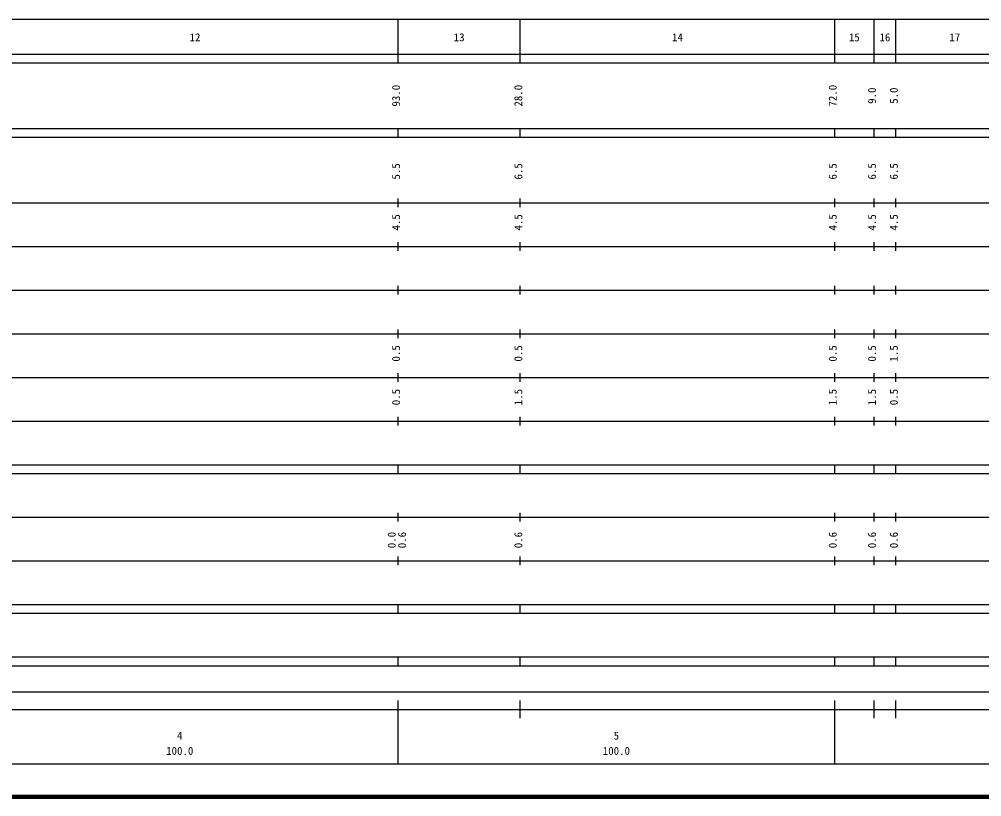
# Model space of a CAD drawing. Units: millimetres on the paper, enlarged 1000 times. Extents: x 40000 to 680000, y 20000 to 380000.
# Drawn here: x 281248 to 501671, y 20000 to 198000 of the extents above; entities that cross this region are included whole.
import ezdxf
from ezdxf.enums import TextEntityAlignment as Align

# ---------------------------------------------------------------- set-up
doc = ezdxf.new("R2010")
doc.units = ezdxf.units.MM
doc.header["$LTSCALE"] = 1000
doc.layers.add('M-TTL', color=2, linetype='Continuous', lineweight=140)
doc.layers.add('M-TTL-BAND', color=7, linetype='Continuous', lineweight=25)
doc.styles.add('ＭＳ ゴシック', font='')
doc.styles.get('ＭＳ ゴシック').set_extended_font_data('MS Gothic')

msp = doc.modelspace()

# ---------------------------------------------------------------- linework, layer by layer
at = {"layer": 'M-TTL'}
msp.add_line((40000, 20000), (680000, 20000), dxfattribs=at)
at = {"layer": 'M-TTL-BAND'}
for p, q in [((68000, 198000), (579000, 198000)), ((368000, 188000), (368000, 198000)), ((396000, 188000), (396000, 198000)), ((468000, 188000), (468000, 198000)), ((477000, 188000), (477000, 198000)), ((482000, 188000), (482000, 198000)), ((40000, 190000), (579000, 190000)), ((40000, 188000), (579000, 188000)), ((40000, 173000), (579000, 173000)), ((368000, 171000), (368000, 173000)), ((396000, 171000), (396000, 173000)), ((468000, 171000), (468000, 173000)), ((477000, 171000), (477000, 173000)), ((482000, 171000), (482000, 173000)), ((40000, 171000), (579000, 171000)), ((368000, 155000), (368000, 157000)), ((396000, 155000), (396000, 157000)), ((468000, 155000), (468000, 157000)), ((477000, 155000), (477000, 157000)), ((482000, 155000), (482000, 157000)), ((40000, 156000), (579000, 156000)), ((46000, 146000), (579000, 146000)), ((368000, 145000), (368000, 147000)), ((396000, 145000), (396000, 147000)), ((468000, 145000), (468000, 147000)), ((477000, 145000), (477000, 147000)), ((482000, 145000), (482000, 147000)), ((368000, 135000), (368000, 137000)), ((396000, 135000), (396000, 137000)), ((468000, 135000), (468000, 137000)), ((477000, 135000), (477000, 137000)), ((482000, 135000), (482000, 137000)), ((52000, 136000), (579000, 136000)), ((46000, 126000), (579000, 126000)), ((368000, 125000), (368000, 127000)), ((396000, 125000), (396000, 127000)), ((468000, 125000), (468000, 127000)), ((477000, 125000), (477000, 127000)), ((482000, 125000), (482000, 127000)), ((368000, 115000), (368000, 117000)), ((396000, 115000), (396000, 117000)), ((468000, 115000), (468000, 117000)), ((477000, 115000), (477000, 117000)), ((482000, 115000), (482000, 117000)), ((52000, 116000), (579000, 116000)), ((46000, 106000), (579000, 106000)), ((368000, 105000), (368000, 107000)), ((396000, 105000), (396000, 107000)), ((468000, 105000), (468000, 107000)), ((477000, 105000), (477000, 107000)), ((482000, 105000), (482000, 107000)), ((40000, 96000), (579000, 96000)), ((368000, 94000), (368000, 96000)), ((396000, 94000), (396000, 96000)), ((468000, 94000), (468000, 96000)), ((477000, 94000), (477000, 96000)), ((482000, 94000), (482000, 96000)), ((40000, 94000), (579000, 94000)), ((49000, 84000), (579000, 84000)), ((368000, 83000), (368000, 85000)), ((396000, 83000), (396000, 85000)), ((468000, 83000), (468000, 85000)), ((477000, 83000), (477000, 85000)), ((482000, 83000), (482000, 85000)), ((368000, 73000), (368000, 75000)), ((396000, 73000), (396000, 75000)), ((468000, 73000), (468000, 75000)), ((477000, 73000), (477000, 75000)), ((482000, 73000), (482000, 75000)), ((40000, 74000), (579000, 74000)), ((40000, 64000), (579000, 64000)), ((368000, 62000), (368000, 64000)), ((396000, 62000), (396000, 64000)), ((468000, 62000), (468000, 64000)), ((477000, 62000), (477000, 64000)), ((482000, 62000), (482000, 64000)), ((40000, 62000), (579000, 62000)), ((40000, 52000), (579000, 52000)), ((368000, 50000), (368000, 52000)), ((396000, 50000), (396000, 52000)), ((468000, 50000), (468000, 52000)), ((477000, 50000), (477000, 52000)), ((482000, 50000), (482000, 52000)), ((40000, 50000), (579000, 50000)), ((122500, 44000), (565000, 44000)), ((368000, 27500), (368000, 42000)), ((396000, 38000), (396000, 42000)), ((468000, 27500), (468000, 42000)), ((477000, 38000), (477000, 42000)), ((482000, 38000), (482000, 42000)), ((40000, 40000), (579000, 40000)), ((68000, 27500), (579000, 27500))]:
    msp.add_line(p, q, dxfattribs=at)

# ---------------------------------------------------------------- texts
at = {"layer": 'M-TTL-BAND', "style": 'ＭＳ ゴシック'}
for s, p in [('12', (321500, 192405)), ('13', (382000, 192405)), ('14', (432000, 192405)), ('15', (472500, 192405)), ('16', (479500, 192405)), ('17', (495500, 192405)), ('4', (318000, 32523)), ('5', (418000, 32523)), ('100.0', (318000, 29033)), ('100.0', (418000, 29033))]:
    msp.add_text(s, height=1833, dxfattribs=at).set_placement(p, align=Align.BOTTOM_CENTER)
for s, p in [('93.0', (369000, 180500)), ('28.0', (397000, 180500)), ('72.0', (469000, 180500)), ('9.0', (478000, 180500)), ('5.0', (483000, 180500)), ('5.5', (369000, 163174)), ('6.5', (397000, 163174)), ('6.5', (469000, 163174)), ('6.5', (478000, 163174)), ('6.5', (483000, 163174)), ('4.5', (369000, 151500)), ('4.5', (397000, 151500)), ('4.5', (469000, 151500)), ('4.5', (478000, 151500)), ('4.5', (483000, 151500)), ('0.5', (369000, 121500)), ('0.5', (397000, 121500)), ('0.5', (469000, 121500)), ('0.5', (478000, 121500)), ('1.5', (483000, 121500)), ('0.5', (369000, 111500)), ('1.5', (397000, 111500)), ('1.5', (469000, 111500)), ('1.5', (478000, 111500)), ('0.5', (483000, 111500)), ('0.0', (368000, 78764)), ('0.6', (370370, 78764)), ('0.6', (397000, 78764)), ('0.6', (469000, 78764)), ('0.6', (478000, 78764)), ('0.6', (483000, 78764))]:
    msp.add_text(s, height=1833, rotation=90, dxfattribs=at).set_placement(p, align=Align.BOTTOM_CENTER)

doc.saveas('drawing.dxf')
